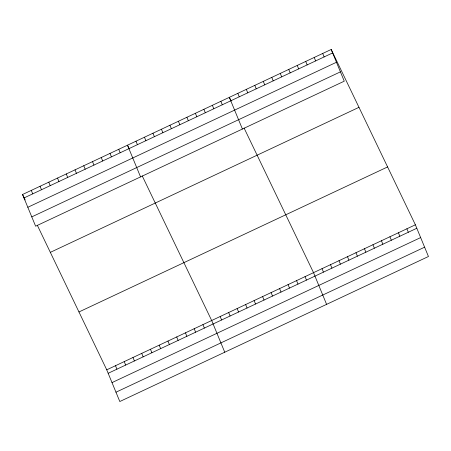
<?xml version="1.0" encoding="UTF-8"?>
<svg xmlns="http://www.w3.org/2000/svg" width="451" height="451" viewBox="0 0 451 451"><rect width="100%" height="100%" fill="white"/><g stroke="black" fill="none" stroke-linecap="round" stroke-linejoin="round"><path stroke-width="0.68" d="M331.192 49.475L344.26 81.18L35.618 226.205L22.55 194.499L331.192 49.475L415.382 224.795L428.45 256.501L119.808 401.525L106.74 369.82L37.309 225.235M23.982 197.966L332.618 52.942M27.821 207.285L336.457 62.261M31.779 216.886L340.415 71.861M50.332 252.357L358.973 107.332M78.959 311.962L387.601 166.938M106.74 369.82L415.382 224.795M108.172 373.287L416.809 228.262M112.011 382.606L420.653 237.581M115.969 392.207L424.611 247.182M231.075 100.951L229.339 97.331L242.407 129.042M244.098 128.067L313.53 272.652L326.597 304.357M129.223 148.807L127.486 145.194L140.554 176.899M142.245 175.929L211.677 320.509L224.75 352.214M22.55 194.499L25.155 199.923M406.892 228.781L408.324 232.248M398.408 232.772L399.834 236.239M322.702 53.466L324.134 56.933M389.918 236.758L391.35 240.225M314.212 57.452L315.644 60.919M381.433 240.749L382.86 244.216M305.727 61.437L307.154 64.91M372.943 244.735L374.375 248.202M297.237 65.429L298.669 68.896M364.459 248.721L365.885 252.194M288.753 69.415L290.179 72.882M355.969 252.712L357.401 256.179M280.263 73.406L281.695 76.873M347.479 256.698L348.911 260.165M271.778 77.392L273.205 80.859M338.994 260.689L340.42 264.156M263.288 81.383L264.72 84.85M330.504 264.675L331.936 268.142M254.804 85.369L256.23 88.836M322.02 268.666L323.446 272.133M246.314 89.354L247.746 92.827M237.824 93.346L239.255 96.813M305.045 276.638L306.471 280.11M296.555 280.629L297.987 284.096M220.849 101.323L222.281 104.79M288.071 284.615L289.497 288.088M212.365 105.308L213.791 108.776M279.581 288.606L281.012 292.073M203.875 109.3L205.306 112.767M271.09 292.592L272.522 296.059M195.39 113.286L196.816 116.753M262.606 296.583L264.032 300.05M186.9 117.277L188.332 120.744M254.116 300.569L255.548 304.036M178.416 121.263L179.842 124.73M245.632 304.56L247.058 308.027M169.926 125.248L171.357 128.721M237.141 308.546L238.573 312.013M161.435 129.24L162.867 132.707M228.657 312.532L230.083 316.004M152.951 133.225L154.377 136.692M220.167 316.523L221.599 319.99M144.461 137.217L145.893 140.684M135.976 141.202L137.403 144.67M202.933 324.619L204.365 328.086M194.189 328.728L195.621 332.195M118.743 149.298L120.175 152.771M185.446 332.838L186.872 336.305M109.999 153.408L111.425 156.875M176.702 336.948L178.128 340.415M101.255 157.517L102.681 160.984M167.958 341.057L169.384 344.525M92.506 161.627L93.938 165.094M159.209 345.162L160.641 348.634M83.762 165.737L85.194 169.204M150.465 349.271L151.897 352.744M75.018 169.847L76.45 173.314M141.721 353.381L143.153 356.848M66.274 173.956L67.701 177.423M132.977 357.491L134.404 360.958M57.531 178.066L58.957 181.533M124.234 361.601L125.66 365.068M48.787 182.17L50.213 185.643M115.484 365.71L116.916 369.177M40.038 186.28L41.469 189.747M31.294 190.39L32.726 193.857"/></g></svg>
